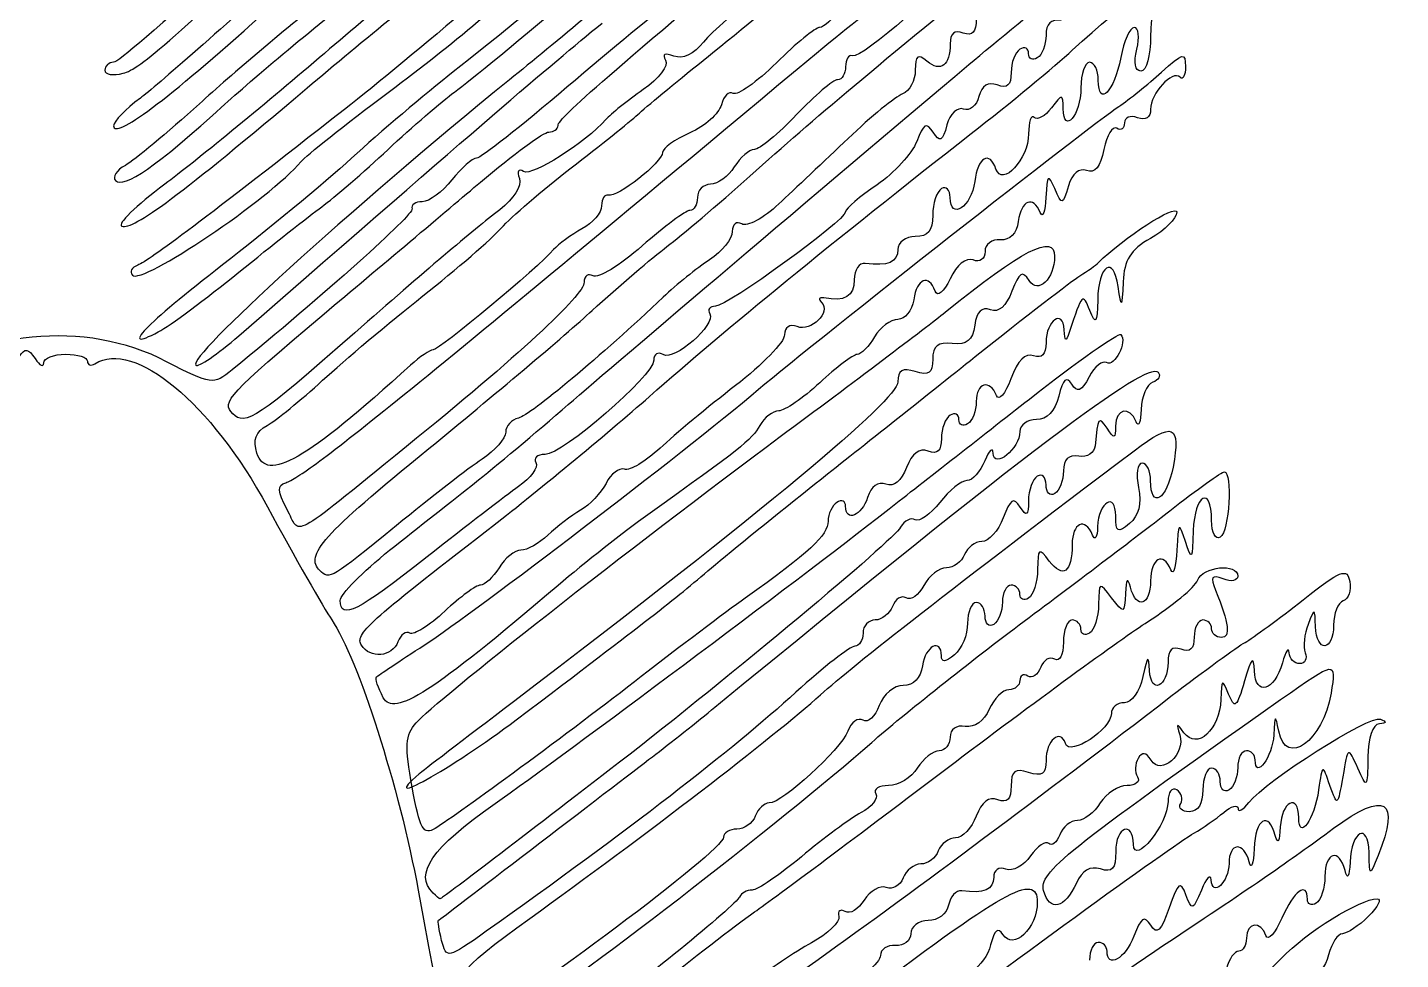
# Model space of a CAD drawing. Extents: x 131 to 482, y 16 to 824.
# Drawn here: x 307.8 to 433.9, y 379.7 to 465.3 of the extents above; entities that cross this region are included whole.
import ezdxf

# ---------------------------------------------------------------- set-up
doc = ezdxf.new("R2010")
doc.units = 0
doc.layers.add('Vrstva_1', color=7, linetype='CONTINUOUS')

msp = doc.modelspace()

# ---------------------------------------------------------------- linework, layer by layer
at = {"layer": 'Vrstva_1', "color": 7}
for points in [[(326.676246, 429.819109)], [(328.905694, 426.20298)], [(331.665761, 421.039502)], [(334.676211, 415.419109)], [(336.545943, 412.685773)], [(340.506482, 403.753861)], [(343.153899, 395.525339)], [(345.076243, 385.819087)], [(401.120306, 386.050394)]]:
    msp.add_lwpolyline(points, close=True, dxfattribs=at)
for points in [[(338.488186, 408.574488), (338.488129, 408.574375)], [(345.862233, 381.472469), (345.862233, 381.472583)]]:
    msp.add_lwpolyline(points, dxfattribs=at)
for points in [[(356.908649, 499.343811), (330.290391, 474.567165), (316.502277, 462.085795), (315.749934, 462.085795)], [(381.635263, 492.030085), (380.61258, 489.580129), (361.698718, 472.783578), (346.932255, 461.211874)], [(347.044847, 459.355521), (349.880967, 461.421694), (365.527389, 474.630775), (375.236901, 483.155915)], [(316.62771, 461.075868), (318.208082, 461.489159), (321.088535, 464.02526), (336.855798, 478.885776)], [(361.7388, 478.886032), (354.05538, 471.924567), (343.037169, 462.537581), (336.944013, 457.762025)], [(340.944009, 459.323405), (347.662205, 464.363518), (349.87354, 466.245014), (360.195874, 475.703943)], [(356.542894, 456.289172), (356.542894, 456.934252), (361.525294, 461.272224), (379.342885, 476.140082)], [(374.142898, 451.62462), (380.507499, 457.313272), (384.924302, 461.024192), (399.342898, 472.797213)], [(332.709194, 471.551102), (326.079694, 465.536948), (319.550457, 459.799257), (318.199776, 458.800639)], [(333.511002, 459.73817), (338.479143, 463.946939), (345.063997, 469.306942), (348.144009, 471.649294)], [(346.575487, 472.485912), (345.131235, 471.385899), (339.749603, 466.885899), (334.616287, 462.485906)], [(366.503499, 472.486054), (362.645206, 469.186044), (356.161748, 463.786044), (352.095846, 460.486035)], [(369.857339, 462.255279), (372.4344, 464.32851), (376.852762, 467.92851), (379.675928, 470.255272)], [(392.542413, 470.720835), (392.541987, 469.555739), (384.513732, 462.375439), (383.558485, 462.685748)], [(403.742891, 463.187962), (408.795477, 467.870258), (412.542907, 470.31395), (412.542907, 468.926476)], [(325.959902, 458.237622), (328.921172, 460.929317), (335.124, 466.090923), (339.743991, 469.707874)], [(394.254935, 461.882381), (396.736554, 463.974236), (400.832872, 467.305767), (403.357833, 469.285767)], [(335.544009, 468.358072), (331.913991, 465.470589), (326.546844, 460.934362), (323.617011, 458.277591)], [(375.142904, 468.445266), (373.052891, 466.953817), (370.699654, 464.929172), (369.913465, 463.94606)], [(380.259014, 462.918756), (383.402948, 465.540605), (386.192948, 467.685751), (386.459008, 467.685751)], [(411.742885, 467.685751), (411.302891, 467.685751), (410.942891, 466.245751), (410.942891, 464.485748)], [(366.743991, 467.481175), (365.753991, 466.827279), (361.527591, 463.365893), (357.352016, 459.789165)], [(382.512926, 467.08577), (381.819515, 466.09577), (380.941087, 465.28577), (380.560904, 465.28577)], [(315.744009, 456.256885), (315.744009, 454.930583), (320.72125, 458.650857), (329.287039, 466.379745)], [(327.253805, 436.979877), (349.837002, 456.661304), (355.533477, 461.566488), (360.590967, 465.68605)], [(380.560904, 465.28577), (380.180693, 465.28577), (378.396539, 463.827345), (376.596142, 462.044806)], [(394.942876, 466.085764), (394.942876, 464.84005), (394.586844, 464.451194), (393.742857, 464.775052)], [(402.742885, 465.920844), (401.800847, 466.079017), (401.342882, 465.636501), (401.342882, 464.568038)], [(409.447191, 465.28577), (409.047789, 465.28577), (408.486983, 464.038384), (408.200967, 462.513827)], [(409.671411, 463.285757), (409.947506, 464.38577), (409.846592, 465.28577), (409.447191, 465.28577)], [(369.913465, 463.94606), (369.015137, 462.82269), (368.000362, 462.344173), (367.182227, 462.65811)], [(393.742857, 464.775052), (392.949808, 465.07938), (392.542866, 464.746706), (392.542866, 463.793981)], [(401.342882, 464.568038), (401.342882, 463.694712), (400.982882, 462.757691), (400.542888, 462.485764)], [(410.942891, 464.485748), (410.942891, 462.677102), (410.557351, 461.285745), (410.056157, 461.285745)], [(331.560964, 423.489402), (333.497225, 424.139414), (342.457597, 431.39435), (380.259014, 462.918756)], [(367.182227, 462.65811), (366.354709, 462.975647), (366.077395, 462.838961), (366.421068, 462.282888)], [(383.558485, 462.685748), (383.219858, 462.795732), (382.9428, 462.345761), (382.9428, 461.68577)], [(390.416485, 462.190649), (389.57485, 462.889134), (389.342863, 462.709361), (389.342863, 461.358595)], [(392.542866, 463.793981), (392.542866, 461.785294), (391.684649, 461.138173), (390.416485, 462.190649)], [(394.475272, 455.539465), (398.032469, 458.319005), (402.202885, 461.760832), (403.742891, 463.187962)], [(398.942901, 463.285757), (398.502907, 463.013915), (398.142907, 462.054076), (398.142907, 461.152942)], [(399.742894, 462.885761), (399.742894, 463.377685), (399.382894, 463.557685), (398.942901, 463.285757)], [(400.542888, 462.485764), (400.102894, 462.213921), (399.742894, 462.393921), (399.742894, 462.885761)], [(410.056157, 461.285745), (409.509808, 461.285745), (409.362123, 462.053452), (409.671411, 463.285757)], [(411.942898, 461.184973), (413.899058, 462.96343), (414.142894, 463.020746), (414.142894, 461.702098)], [(315.749934, 462.085795), (315.30668, 462.085795), (314.944016, 461.759499), (314.944016, 461.360693)], [(314.944016, 461.360693), (314.944016, 460.961887), (315.70166, 460.833704), (316.62771, 461.075868)], [(334.616287, 462.485906), (329.482942, 458.085912), (323.113068, 452.873792), (320.460973, 450.903402)], [(357.479518, 430.661509), (362.142539, 434.702069), (380.662724, 450.42497), (394.254935, 461.882381)], [(363.856989, 457.285748), (364.580107, 457.945767), (367.280277, 460.182047), (369.857339, 462.255279)], [(366.421068, 462.282888), (366.721228, 461.797228), (365.801046, 460.593298), (364.352315, 459.576312)], [(376.596142, 462.044806), (374.795688, 460.262296), (373.008104, 458.998243), (372.623726, 459.235814)], [(382.9428, 461.68577), (382.9428, 461.025751), (382.613159, 460.485751), (382.210271, 460.485751)], [(389.342863, 461.358595), (389.342863, 460.410917), (388.817235, 459.433843), (388.174791, 459.187313)], [(405.342935, 462.085767), (404.902913, 462.085767), (404.542913, 461.026998), (404.542913, 459.732983)], [(406.142929, 460.438554), (406.142929, 461.344507), (405.782929, 462.085767), (405.342935, 462.085767)], [(408.200967, 462.513827), (407.615839, 459.394866), (406.142929, 457.909625), (406.142929, 460.438554)], [(413.647654, 460.714337), (412.943698, 461.418293), (410.942891, 459.238819), (410.942891, 457.768006)], [(414.142894, 461.702098), (414.142894, 460.886457), (413.920091, 460.441956), (413.647654, 460.714337)], [(352.095846, 460.486035), (337.447757, 448.597304), (322.531965, 435.031427), (323.28275, 434.280643)], [(346.932255, 461.211874), (344.35355, 459.191083), (340.151272, 455.624022), (337.593855, 453.285071)], [(382.210271, 460.485751), (381.807383, 460.485751), (380.1132, 459.045751), (378.445436, 457.285748)], [(396.868876, 460.003465), (396.027439, 460.326359), (395.457364, 459.966898), (395.190028, 458.944413)], [(398.142907, 461.152942), (398.142907, 459.98297), (397.778655, 459.65435), (396.868876, 460.003465)], [(408.025049, 458.035285), (408.969865, 458.667553), (410.732901, 460.084904), (411.942898, 461.184973)], [(316.499301, 447.034139), (317.573093, 446.676208), (321.95486, 449.948409), (333.511002, 459.73817)], [(332.944016, 452.959937), (333.384009, 453.488995), (336.984009, 456.352583), (340.944009, 459.323405)], [(340.944009, 454.086028), (343.144006, 456.142479), (345.889389, 458.513717), (347.044847, 459.355521)], [(357.352016, 459.789165), (353.176413, 456.212438), (349.44823, 453.286035), (349.06714, 453.286035)], [(364.352315, 459.576312), (362.917134, 458.568822), (361.38291, 457.335014), (360.942888, 456.834501)], [(372.623726, 459.235814), (372.23932, 459.473357), (371.75091, 459.002806), (371.538369, 458.190085)], [(388.174791, 459.187313), (387.532346, 458.940699), (385.282346, 457.099427), (383.174787, 455.095417)], [(395.190028, 458.944413), (394.967509, 458.093055), (394.328013, 457.571934), (393.769219, 457.786346)], [(402.917471, 457.838532), (402.894794, 459.204803), (402.832998, 459.208148), (401.838378, 457.898343)], [(404.542913, 459.732983), (404.542913, 457.22982), (402.960614, 455.385628), (402.917471, 457.838532)], [(318.199776, 458.800639), (316.849096, 457.80205), (315.744009, 456.657364), (315.744009, 456.256885)], [(315.92571, 451.237521), (316.712098, 450.451134), (319.64332, 452.496019), (325.959902, 458.237622)], [(323.617011, 458.277591), (320.68715, 455.620819), (317.630154, 453.07783), (316.823669, 452.626498)], [(336.944013, 457.762025), (324.354728, 447.895134), (318.939562, 443.816674), (317.968271, 443.470309)], [(371.538369, 458.190085), (371.32577, 457.377364), (370.024923, 456.213515), (368.647427, 455.603783)], [(374.942891, 432.062419), (380.621934, 436.841461), (405.261213, 456.185792), (408.025049, 458.035285)], [(393.769219, 457.786346), (393.19302, 458.007449), (392.534504, 457.377449), (392.248063, 456.331011)], [(401.838378, 457.898343), (401.258863, 457.135172), (400.550315, 456.745181), (400.263817, 457.031679)], [(410.942891, 457.768006), (410.942891, 457.001546), (410.489433, 456.709975), (409.742901, 456.996444)], [(360.942888, 456.834501), (359.065247, 454.698709), (354.145861, 451.589499), (353.38663, 452.058718)], [(357.742545, 452.383228), (360.382337, 454.419609), (363.133843, 456.625757), (363.856989, 457.285748)], [(378.445436, 457.285748), (376.777672, 455.525745), (375.033912, 454.085745), (374.570391, 454.085745)], [(390.988857, 455.658661), (390.376318, 456.611386), (390.090954, 456.453298), (389.468636, 454.81646)], [(392.248063, 456.331011), (391.836841, 454.828819), (391.602728, 454.703811), (390.988857, 455.658661)], [(400.263817, 457.031679), (399.97732, 457.318176), (399.742923, 456.636643), (399.742923, 455.517184)], [(408.542882, 456.524135), (408.542882, 456.011093), (408.226734, 455.786731), (407.840287, 456.02555)], [(409.742901, 456.996444), (409.082882, 457.249578), (408.542882, 457.037263), (408.542882, 456.524135)], [(349.422945, 451.085754), (352.411058, 453.615761), (355.235443, 455.685761), (355.699389, 455.685761)], [(355.699389, 455.685761), (356.163307, 455.685761), (356.542894, 455.95732), (356.542894, 456.289172)], [(364.942885, 431.412888), (372.021392, 437.649959), (381.704372, 445.560491), (394.475272, 455.539465)], [(368.647427, 455.603783), (367.269931, 454.99405), (366.142904, 454.184872), (366.142904, 453.805597)], [(383.174787, 455.095417), (381.067228, 453.091408), (378.204378, 450.383669), (376.812907, 449.078258)], [(399.742923, 455.517184), (399.742923, 453.20675), (397.316721, 450.590655), (396.746164, 452.285915)], [(407.840287, 456.02555), (407.453868, 456.26451), (406.924328, 455.392913), (406.66354, 454.088976)], [(334.847594, 448.816564), (336.000614, 449.658369), (338.744013, 452.029606), (340.944009, 454.086028)], [(366.142904, 453.805597), (366.142904, 452.911805), (361.962652, 449.624438), (361.158406, 449.885764)], [(374.570391, 454.085745), (374.106898, 454.085745), (373.278047, 453.365745), (372.728466, 452.485757)], [(389.468636, 454.81646), (389.047238, 453.708142), (387.409039, 451.920331), (385.828157, 450.843562)], [(396.746164, 452.285915), (396.163304, 454.017685), (395.05955, 453.373427), (394.796069, 451.147606)], [(406.66354, 454.088976), (406.344444, 452.493439), (405.823748, 451.85845), (405.071263, 452.147187)], [(316.823669, 452.626498), (316.017184, 452.175165), (315.613106, 451.550154), (315.92571, 451.237521)], [(317.475496, 442.530737), (318.316139, 441.622318), (330.151181, 449.601761), (332.944016, 452.959937)], [(337.593855, 453.285071), (335.036438, 450.946148), (329.704016, 446.533115), (325.744016, 443.478331)], [(349.06714, 453.286035), (348.686079, 453.286035), (347.666343, 452.386035), (346.801068, 451.28605)], [(346.801068, 451.28605), (345.93582, 450.186038), (344.714003, 449.286038), (344.085931, 449.286038)], [(353.000693, 451.423616), (353.257512, 450.754498), (352.505339, 449.558872), (351.191537, 448.547641)], [(351.342907, 446.875342), (352.222894, 447.86829), (355.102724, 450.346847), (357.742545, 452.383228)], [(353.38663, 452.058718), (352.909417, 452.353663), (352.746595, 452.087065), (353.000693, 451.423616)], [(366.542901, 445.170132), (367.86291, 446.163846), (371.28291, 449.068365), (374.142898, 451.62462)], [(372.728466, 452.485757), (372.178885, 451.60577), (371.192315, 450.88577), (370.536038, 450.88577)], [(402.152513, 450.485802), (401.545389, 451.879172), (401.43994, 451.775849), (401.335965, 449.685808)], [(405.071263, 452.147187), (404.38063, 452.412227), (403.742239, 451.870809), (403.401402, 450.730998)], [(320.460973, 450.903402), (317.808879, 448.933039), (316.026113, 447.191858), (316.499301, 447.034139)], [(335.066457, 438.986665), (339.974419, 443.111159), (346.434832, 448.555748), (349.422945, 451.085754)], [(370.536038, 450.88577), (369.879761, 450.88577), (369.342822, 450.34577), (369.342822, 449.685751)], [(385.828157, 450.843562), (384.247276, 449.766765), (382.951361, 448.64983), (382.948356, 448.36149)], [(391.742929, 450.485915), (391.302935, 450.214072), (390.942935, 449.112728), (390.942935, 448.03868)], [(392.542923, 449.666447), (392.542923, 450.389083), (392.182923, 450.757843), (391.742929, 450.485915)], [(394.796069, 451.147606), (394.520825, 448.822828), (392.542923, 447.522576), (392.542923, 449.666447)], [(403.401402, 450.730998), (402.868432, 448.948545), (402.82594, 448.940211), (402.152513, 450.485802)], [(327.247597, 442.816951), (330.274573, 445.274957), (333.694573, 447.974787), (334.847594, 448.816564)], [(344.085931, 449.286038), (343.457887, 449.286038), (343.033994, 448.993417), (343.144006, 448.635742)], [(360.542891, 448.913906), (360.542891, 448.269392), (359.732891, 447.310573), (358.742891, 446.783244)], [(361.158406, 449.885764), (360.819865, 449.995748), (360.542891, 449.558419), (360.542891, 448.913906)], [(369.342822, 449.685751), (369.342822, 449.025761), (369.033506, 448.485761), (368.655449, 448.485761)], [(376.812907, 449.078258), (375.421436, 447.772819), (373.891436, 446.946718), (373.41292, 447.242485)], [(400.813058, 448.285805), (400.169877, 449.879811), (399.076951, 449.445883), (398.798164, 447.485811)], [(401.335965, 449.685808), (401.270202, 448.365827), (401.035011, 447.735827), (400.813058, 448.285805)], [(406.142901, 443.68577), (408.438765, 445.981606), (413.341824, 449.142038), (413.337827, 448.323449)], [(343.144006, 448.635742), (343.307849, 448.10331), (335.07995, 440.738192), (326.620318, 433.844589)], [(351.191537, 448.547641), (348.730469, 446.653417), (344.28172, 442.876252), (337.88075, 437.246306)], [(368.655449, 448.485761), (368.277392, 448.485761), (366.303628, 447.020646), (364.269317, 445.229972)], [(382.948356, 448.36149), (382.939852, 447.566287), (372.084888, 439.685773), (370.99783, 439.685773)], [(373.41292, 447.242485), (372.930435, 447.540661), (372.542882, 447.233981), (372.542882, 446.551427)], [(390.942935, 448.03868), (390.942935, 446.619232), (390.505946, 446.085893), (389.34292, 446.085893)], [(398.798164, 447.485811), (398.636022, 446.346057), (398.028756, 445.726573), (397.142504, 445.796929)], [(413.337827, 448.323449), (413.335446, 447.752721), (412.255049, 446.672494), (410.937846, 445.922957)], [(344.142907, 440.638299), (347.222891, 443.075726), (350.462891, 445.882394), (351.342907, 446.875342)], [(358.742891, 446.783244), (357.752891, 446.255887), (356.582891, 445.404614), (356.142898, 444.891515)], [(372.542882, 446.551427), (372.542882, 445.875591), (371.603112, 444.706894), (370.454485, 443.954296)], [(392.075688, 439.149005), (399.096624, 444.834142), (402.15651, 446.397335), (402.130658, 444.285751)], [(359.67943, 439.293175), (362.134318, 441.531808), (365.222891, 444.176419), (366.542901, 445.170132)], [(364.269317, 445.229972), (362.234976, 443.439298), (360.204321, 442.200529), (359.756674, 442.477191)], [(389.34292, 446.085893), (388.454032, 446.085893), (387.742932, 445.552554), (387.742932, 444.885902)], [(397.142504, 445.796929), (396.372728, 445.858157), (395.742898, 445.369521), (395.742898, 444.711345)], [(410.937846, 445.922957), (409.097083, 444.875528), (408.515159, 443.949931), (408.423033, 441.922961)], [(356.142898, 444.891515), (354.745899, 443.262444), (345.641414, 435.685748), (345.080835, 435.685748)], [(370.454485, 443.954296), (369.305887, 443.201698), (367.396583, 441.663392), (366.211616, 440.535855)], [(387.742932, 444.885902), (387.742932, 443.728517), (386.848176, 443.352813), (384.742913, 443.626186)], [(394.64246, 443.93692), (393.982838, 444.190054), (393.139644, 443.503247), (392.537565, 442.222498)], [(395.742898, 444.711345), (395.742898, 444.024397), (395.274132, 443.694501), (394.64246, 443.93692)], [(402.130658, 444.285751), (402.105146, 442.181112), (400.618743, 440.767786), (399.788844, 442.058655)], [(407.968583, 441.499323), (407.527965, 444.414416), (406.158435, 443.496898), (406.086661, 440.238529)], [(325.744016, 443.478331), (318.683934, 438.032126), (316.099814, 435.339921), (319.851439, 437.339282)], [(317.968271, 443.470309), (317.404913, 443.269332), (317.183159, 442.84663), (317.475496, 442.530737)], [(319.851439, 437.339282), (320.89235, 437.894022), (324.22062, 440.358973), (327.247597, 442.816951)], [(359.756674, 442.477191), (359.309055, 442.753852), (358.942819, 442.488529), (358.942819, 441.88937)], [(384.742913, 443.626186), (384.192935, 443.697619), (383.742935, 443.020252), (383.742935, 442.120989)], [(391.171351, 441.085805), (390.590476, 442.691405), (389.476006, 442.239477), (389.198523, 440.285811)], [(394.844995, 435.069524), (399.411156, 438.708444), (403.731156, 442.045757), (404.445005, 442.485751)], [(399.788844, 442.058655), (399.180898, 443.004236), (398.875776, 442.81338), (398.214454, 441.073928)], [(404.445005, 442.485751), (405.158854, 442.925773), (405.922904, 443.465773), (406.142901, 443.68577)], [(358.942819, 441.88937), (358.942819, 440.717811), (352.787216, 435.026608), (342.6228, 426.800551)], [(383.742935, 442.120989), (383.742935, 440.59646), (382.858753, 440.071313), (380.942929, 440.457846)], [(392.537565, 442.222498), (391.952665, 440.978258), (391.381994, 440.503483), (391.171351, 441.085805)], [(408.423033, 441.922961), (408.312198, 439.482813), (408.278183, 439.45115), (407.968583, 441.499323)], [(334.934022, 432.892885), (336.918898, 434.715449), (341.062894, 438.200872), (344.142907, 440.638299)], [(366.211616, 440.535855), (360.603184, 435.199209), (353.973969, 429.660454), (352.915767, 429.427106)], [(380.736, 440.026186), (381.633959, 439.128227), (379.788094, 437.318787), (378.484469, 437.819046)], [(380.942929, 440.457846), (380.502935, 440.54657), (380.409817, 440.352397), (380.736, 440.026186)], [(389.198523, 440.285811), (389.057924, 439.295811), (388.402894, 438.485811), (387.742904, 438.485811)], [(398.214454, 441.073928), (397.683241, 439.676787), (396.984586, 439.073461), (396.232157, 439.362198)], [(405.372529, 439.285748), (404.69366, 440.936787), (404.683597, 440.926186), (403.469433, 437.285764)], [(406.086661, 440.238529), (406.03989, 438.11742), (405.919134, 437.956299), (405.372529, 439.285748)], [(326.676246, 429.819109), (325.616769, 430.878557), (326.278205, 431.601279), (335.066457, 438.986665)], [(344.67942, 426.627383), (350.474485, 431.354948), (357.224485, 437.05457), (359.67943, 439.293175)], [(370.471011, 439.002057), (371.082614, 438.012482), (367.222224, 434.618702), (366.20212, 435.249156)], [(370.99783, 439.685773), (370.475688, 439.685773), (370.238627, 439.378101), (370.471011, 439.002057)], [(376.942904, 427.717446), (383.542894, 432.609591), (390.352649, 437.753792), (392.075688, 439.149005)], [(396.232157, 439.362198), (395.455323, 439.660318), (394.981965, 439.191269), (394.80395, 437.946917)], [(403.006054, 437.532945), (402.919597, 439.515439), (401.342882, 438.396832), (401.342882, 436.35291)], [(320.61583, 434.600646), (313.08789, 438.506277), (303.309043, 437.513754), (296.253184, 432.127871)], [(378.484469, 437.819046), (377.811524, 438.077282), (377.342957, 437.769439), (377.342957, 437.068743)], [(387.742904, 438.485811), (387.082885, 438.485811), (386.122054, 437.765811), (385.607707, 436.885824)], [(394.80395, 437.946917), (394.604957, 436.556863), (394.082759, 436.133991), (392.740299, 436.276318)], [(403.469433, 437.285764), (403.167373, 436.380066), (403.053732, 436.440728), (403.006054, 437.532945)], [(314.029077, 434.416224), (317.652293, 436.65548), (324.689244, 430.819767), (329.861367, 421.286598)], [(323.28275, 434.280643), (323.506687, 434.056706), (325.293534, 435.271465), (327.253805, 436.979877)], [(337.88075, 437.246306), (329.021915, 429.454573), (327.830513, 428.664813), (326.676246, 429.819109)], [(377.342957, 437.068743), (377.342957, 436.415187), (375.312444, 434.313921), (372.830712, 432.399288)], [(385.607707, 436.885824), (385.093361, 436.005808), (384.373361, 435.275915), (384.00772, 435.263783)], [(392.740299, 436.276318), (391.398208, 436.418617), (390.942907, 436.050397), (390.942907, 434.822428)], [(399.81291, 431.169902), (404.228494, 434.626186), (408.007616, 437.28772), (408.210917, 437.084419)], [(401.342882, 436.35291), (401.342882, 435.264463), (400.960687, 434.861206), (400.204205, 435.151502)], [(408.210917, 437.084419), (408.837005, 436.458302), (407.61805, 434.068498), (406.899213, 434.512772)], [(307.079036, 435.059433), (307.606054, 435.874706), (307.905449, 435.839046), (308.530743, 434.88652)], [(308.530743, 434.88652), (308.963991, 434.226529), (309.323991, 434.046529), (309.330737, 434.486523)], [(309.330737, 434.486523), (309.336406, 434.926517), (310.242983, 435.286517), (311.342995, 435.286517)], [(311.342995, 435.286517), (312.44298, 435.286517), (313.34298, 434.995285), (313.34298, 434.63931)], [(345.080835, 435.685748), (344.784983, 435.685748), (343.851704, 435.055748), (343.006894, 434.285773)], [(366.20212, 435.249156), (365.729556, 435.541209), (365.338346, 435.308967), (365.332791, 434.732967)], [(380.245266, 423.469531), (383.708948, 426.210605), (390.278835, 431.430605), (394.844995, 435.069524)], [(384.00772, 435.263783), (383.64205, 435.252444), (382.092661, 434.081679), (380.564617, 432.663789)], [(400.204205, 435.151502), (399.454072, 435.439361), (398.743965, 434.71783), (398.123235, 433.037112)], [(313.34298, 434.63931), (313.34298, 434.283335), (313.651729, 434.182904), (314.029077, 434.416224)], [(326.620318, 433.844589), (324.900057, 432.4428), (324.734939, 432.463578), (320.61583, 434.600646)], [(343.006894, 434.285773), (333.419357, 425.547043), (329.776583, 423.459014), (328.905694, 426.20298)], [(365.332791, 434.732967), (365.318617, 433.31023), (356.980819, 426.085767), (355.352457, 426.085767)], [(370.942894, 402.872258), (399.340517, 426.204283), (410.61274, 434.724265), (411.628479, 433.623912)], [(389.342891, 433.685764), (388.144545, 434.066088), (387.741317, 433.82863), (387.736639, 432.739672)], [(390.942907, 434.822428), (390.942907, 433.541991), (390.58869, 433.290359), (389.342891, 433.685764)], [(406.899213, 434.512772), (406.527392, 434.742661), (405.806428, 434.151865), (405.297043, 433.200076)], [(411.628479, 433.623912), (411.911376, 433.317402), (411.692825, 432.905924), (411.142904, 432.709483)], [(329.842885, 428.749682), (330.658101, 429.20589), (332.949118, 431.07035), (334.934022, 432.892885)], [(387.736639, 432.739672), (387.728135, 431.084891), (375.394649, 420.819335), (352.447739, 403.370901)], [(372.830712, 432.399288), (370.34898, 430.484655), (367.237247, 427.908104), (365.915764, 426.673644)], [(380.564617, 432.663789), (379.036545, 431.245899), (377.344432, 430.08582), (376.804346, 430.08582)], [(396.79526, 431.485739), (396.196554, 433.037962), (394.942904, 432.663846), (394.942904, 430.932954)], [(398.123235, 433.037112), (397.605005, 431.633849), (397.007405, 430.935732), (396.79526, 431.485739)], [(403.71188, 432.535946), (403.236057, 433.305836), (402.90222, 433.002246), (402.511124, 431.444041)], [(405.297043, 433.200076), (404.584299, 431.868274), (404.219083, 431.715288), (403.71188, 432.535946)], [(411.142904, 432.709483), (410.592898, 432.513043), (410.114466, 431.392337), (410.079742, 430.21902)], [(344.264513, 408.587131), (349.24235, 411.84635), (367.737987, 425.999339), (374.942891, 432.062419)], [(350.142888, 419.202397), (354.322885, 422.428904), (360.982885, 427.923638), (364.942885, 431.412888)], [(386.674838, 420.885751), (389.485162, 423.085748), (395.397298, 427.713619), (399.81291, 431.169902)], [(402.511124, 431.444041), (402.161556, 430.051238), (401.43274, 429.28577), (400.456176, 429.28577)], [(348.883398, 423.461509), (350.676113, 424.87818), (354.544384, 428.11818), (357.479518, 430.661509)], [(376.804346, 430.08582), (376.26429, 430.08582), (375.484847, 429.482665), (375.072293, 428.745458)], [(393.342888, 429.285742), (393.342888, 429.777666), (392.982888, 429.957666), (392.542894, 429.685739)], [(394.942904, 430.932954), (394.942904, 430.078904), (394.582904, 429.157672), (394.142882, 428.885745)], [(409.613074, 429.085672), (409.015106, 430.567569), (407.744759, 430.297625), (407.730643, 428.685676)], [(410.079742, 430.21902), (410.045159, 429.045676), (409.835112, 428.535666), (409.613074, 429.085672)], [(328.905694, 426.20298), (328.516866, 427.428085), (328.785506, 428.157893), (329.842885, 428.749682)], [(352.915767, 429.427106), (352.270687, 429.284806), (351.742876, 428.696249), (351.742876, 428.119115)], [(375.072293, 428.745458), (374.34926, 427.453455), (373.151792, 426.498661), (364.790438, 420.547238)], [(392.542894, 429.685739), (392.102901, 429.413896), (391.742901, 428.454028), (391.742901, 427.552923)], [(394.142882, 428.885745), (393.702888, 428.613902), (393.342888, 428.793902), (393.342888, 429.285742)], [(400.456176, 429.28577), (399.623868, 429.28577), (398.942901, 428.789849), (398.942901, 428.183717)], [(406.942894, 428.48555), (406.194151, 429.644154), (406.083742, 429.482409), (405.85062, 426.885562)], [(407.730643, 428.685676), (407.719304, 427.489228), (407.605635, 427.460145), (406.942894, 428.48555)], [(409.435313, 426.424592), (413.029191, 429.139304), (413.73771, 428.841043), (413.002687, 424.922967)], [(343.517754, 401.448699), (345.299017, 403.461694), (363.215565, 417.542287), (376.942904, 427.717446)], [(351.742876, 428.119115), (351.742876, 427.541981), (350.764923, 426.429014), (349.569694, 425.645858)], [(391.742901, 427.552923), (391.742901, 426.41005), (391.372243, 426.056797), (390.517285, 426.38485)], [(398.942901, 428.183717), (398.942901, 426.623556), (396.561628, 424.684205), (396.49218, 426.187814)], [(342.6228, 426.800551), (331.695978, 417.957449), (332.954957, 418.619395), (331.665761, 421.039502)], [(334.676239, 415.419109), (333.272183, 416.823137), (334.90783, 418.65582), (344.67942, 426.627383)], [(355.352457, 426.085767), (354.635263, 426.085767), (354.257121, 425.748161), (354.512154, 425.335521)], [(365.915764, 426.673644), (364.594252, 425.439184), (363.1176, 424.560983), (362.634265, 424.722104)], [(380.629162, 404.011304), (383.778992, 406.843257), (392.644828, 413.741537), (409.435313, 426.424592)], [(390.517285, 426.38485), (389.704025, 426.696945), (389.039754, 426.192661), (388.542898, 424.88572)], [(396.49218, 426.187814), (396.463833, 426.791679), (396.115909, 426.475757), (395.717981, 425.485757)], [(404.342901, 425.92062), (403.400835, 426.078794), (402.942898, 425.636306), (402.942898, 424.567843)], [(405.85062, 426.885562), (405.790243, 426.213524), (405.126935, 425.78898), (404.342901, 425.92062)], [(349.569694, 425.645858), (348.374438, 424.862674), (344.837083, 422.121288), (341.70891, 419.553836)], [(354.512154, 425.335521), (354.767272, 424.922882), (354.049427, 423.932882), (352.917184, 423.135524)], [(362.634265, 424.722104), (362.150929, 424.883112), (361.392661, 424.301301), (360.949209, 423.428967)], [(388.542898, 424.88572), (388.070646, 423.643578), (387.36822, 423.079739), (386.640765, 423.358866)], [(395.717981, 425.485757), (395.320025, 424.495757), (394.584661, 423.685757), (394.083808, 423.685757)], [(410.162882, 425.285688), (409.733887, 425.285688), (409.584926, 424.275506), (409.831852, 423.040876)], [(410.942891, 423.685672), (410.942891, 424.565688), (410.591906, 425.285688), (410.162882, 425.285688)], [(413.002687, 424.922967), (412.435928, 421.902), (410.942891, 421.005146), (410.942891, 423.685672)], [(386.640765, 423.358866), (385.933153, 423.630425), (385.284104, 423.160724), (384.961266, 422.143597)], [(394.083808, 423.685757), (393.582954, 423.685757), (392.462532, 422.782328), (391.593969, 421.678148)], [(400.542888, 424.085556), (400.102894, 423.813713), (399.737395, 422.802369), (399.730649, 421.838334)], [(401.342882, 423.285562), (401.342882, 423.997483), (400.982882, 424.357483), (400.542888, 424.085556)], [(402.942898, 424.567843), (402.942898, 423.694517), (402.582898, 422.757496), (402.142904, 422.485569)], [(412.715055, 420.9156), (415.229754, 422.879131), (417.479754, 424.485666), (417.715058, 424.485666)], [(417.715058, 424.485666), (418.497506, 424.485666), (418.156526, 418.988523), (417.342898, 418.485685)], [(331.665846, 421.039502), (330.773301, 422.71509), (330.751786, 423.217701), (331.560964, 423.489402)], [(341.08645, 417.285751), (343.582044, 419.265751), (347.090683, 422.044838), (348.883398, 423.461509)], [(352.917184, 423.135524), (351.784942, 422.338139), (348.01526, 419.435773), (344.540154, 416.68577)], [(360.949209, 423.428967), (360.505757, 422.556661), (359.454557, 421.447578), (358.61315, 420.964413)], [(370.645257, 415.680491), (372.461556, 417.223389), (376.781556, 420.728457), (380.245266, 423.469531)], [(402.142904, 422.485569), (401.702882, 422.213726), (401.342882, 422.573726), (401.342882, 423.285562)], [(407.742888, 420.434929), (407.742888, 422.69417), (406.162942, 421.74754), (406.079745, 419.438466)], [(409.831852, 423.040876), (410.1336, 421.532135), (409.864734, 420.450718), (409.011846, 419.742907)], [(416.542904, 420.038447), (416.542904, 423.305802), (414.951335, 422.403024), (414.86315, 419.085666)], [(329.861367, 421.286598), (332.367902, 416.666608), (335.028501, 411.986608), (335.773843, 410.886624)], [(382.142891, 421.685745), (381.702898, 421.413902), (381.342898, 420.634375), (381.342898, 419.953663)], [(382.942885, 421.332945), (382.942885, 421.798904), (382.582885, 421.957672), (382.142891, 421.685745)], [(384.961266, 422.143597), (384.417156, 420.42926), (382.942885, 419.837131), (382.942885, 421.332945)], [(391.593969, 421.678148), (390.725405, 420.57394), (389.705726, 419.861509), (389.328009, 420.09497)], [(398.976576, 421.25845), (398.381131, 422.199893), (398.071729, 422.002573), (397.40862, 420.258444)], [(399.730649, 421.838334), (399.722145, 420.449868), (399.564255, 420.329339), (398.976576, 421.25845)], [(350.762032, 394.032614), (357.386995, 398.691836), (378.282954, 414.316375), (386.674838, 420.885751)], [(358.61315, 420.964413), (357.77177, 420.481219), (356.42177, 419.455871), (355.613159, 418.685868)], [(364.790438, 420.547238), (362.67429, 419.040992), (358.962888, 416.118671), (356.542894, 414.05315)], [(381.342898, 419.953663), (381.342898, 418.682778), (379.611298, 417.075591), (373.727792, 412.885729)], [(389.328009, 420.09497), (388.950293, 420.328545), (388.349093, 420.013332), (387.992069, 419.394784)], [(397.40862, 420.258444), (396.954255, 419.063357), (396.072113, 418.085575), (395.448293, 418.085575)], [(399.342898, 410.779928), (404.182885, 414.390983), (410.200356, 418.952041), (412.715055, 420.9156)], [(405.613077, 418.685669), (404.938432, 420.3576), (403.742891, 419.803569), (403.742891, 417.819005)], [(409.011846, 419.742907), (407.919203, 418.836076), (407.742888, 418.932227), (407.742888, 420.434929)], [(414.142894, 418.085688), (413.549036, 419.940028), (413.491975, 419.881776), (413.359483, 417.285666)], [(417.342898, 418.485685), (416.889156, 418.205339), (416.542904, 418.877376), (416.542904, 420.038447)], [(341.70891, 419.553836), (335.777953, 414.686013), (335.545767, 414.549524), (334.676211, 415.419109)], [(338.488129, 408.574375), (337.878369, 409.560973), (339.124734, 410.697553), (350.142888, 419.202397)], [(355.613159, 418.685868), (354.804548, 417.915865), (353.68954, 417.285865), (353.135395, 417.285865)], [(387.992069, 419.394784), (387.284825, 418.169565), (372.227584, 405.586602), (362.199572, 397.840677)], [(406.079745, 419.438466), (406.045162, 418.474432), (405.835115, 418.135663), (405.613077, 418.685669)], [(414.86315, 419.085666), (414.792, 416.408287), (414.714614, 416.300769), (414.142894, 418.085688)], [(336.545943, 412.685773), (336.547559, 413.235751), (338.590857, 415.305751), (341.08645, 417.285751)], [(353.135395, 417.285865), (352.581222, 417.285865), (351.678189, 416.565865), (351.128608, 415.685877)], [(395.448293, 418.085575), (394.824472, 418.085575), (394.106854, 417.545575), (393.853578, 416.885556)], [(401.647436, 416.298104), (400.692472, 417.555694), (400.591389, 417.484035), (400.568343, 415.532891)], [(403.742891, 417.819005), (403.742891, 415.251383), (402.904403, 414.642813), (401.647436, 416.298104)], [(413.359483, 417.285666), (413.280964, 415.745688), (413.035002, 414.935688), (412.813077, 415.485666)], [(344.540154, 416.68577), (338.191087, 411.661502), (336.540302, 410.835515), (336.545943, 412.685773)], [(393.853578, 416.885556), (393.600444, 416.225565), (392.854479, 415.685565), (392.196161, 415.685565)], [(412.813077, 415.485666), (412.118702, 417.206523), (410.942891, 416.577798), (410.942891, 414.485688)], [(415.246706, 414.523446), (415.739565, 415.80788), (418.942885, 416.143559), (418.942885, 414.910772)], [(351.128608, 415.685877), (350.579055, 414.805861), (349.810526, 414.085861), (349.420791, 414.085861)], [(352.70949, 401.721704), (365.011398, 411.038901), (367.036554, 412.614992), (370.645257, 415.680491)], [(392.196161, 415.685565), (391.537814, 415.685565), (390.608476, 414.955474), (390.130894, 414.063156)], [(400.568343, 415.532891), (400.55417, 414.34886), (400.182888, 413.1576), (399.742894, 412.885672)], [(409.094362, 413.885679), (408.840378, 414.857877), (408.700148, 414.688904), (408.635688, 413.332781)], [(417.603997, 414.649701), (416.531849, 415.061121), (416.39057, 414.856913), (416.894769, 413.62458)], [(418.942885, 414.910772), (418.942885, 414.484583), (418.340409, 414.367087), (417.603997, 414.649701)], [(424.942894, 412.735521), (428.404989, 415.468261), (428.982066, 415.694778), (429.234208, 414.419726)], [(356.542894, 414.05315), (345.013455, 404.212564), (341.476668, 401.941077), (340.506482, 403.753861)], [(349.420791, 414.085861), (349.031055, 414.085861), (347.557493, 413.00725), (346.146236, 411.688942)], [(390.130894, 414.063156), (389.653342, 413.170838), (388.918148, 412.653657), (388.49709, 412.913849)], [(398.142907, 414.085663), (397.702885, 414.085663), (397.342885, 413.386923), (397.342885, 412.532901)], [(398.942901, 413.238472), (398.942901, 413.704432), (398.582901, 414.085663), (398.142907, 414.085663)], [(407.368346, 412.932784), (406.241291, 414.422844), (406.192762, 414.39858), (406.168328, 412.332888)], [(410.942891, 414.485688), (410.942891, 412.20292), (409.644255, 411.781408), (409.094362, 413.885679)], [(410.671786, 410.726494), (412.942706, 412.175594), (415.001395, 413.884233), (415.246706, 414.523446)], [(416.894769, 413.62458), (418.153861, 410.547317), (418.311298, 409.285701), (417.436186, 409.285701)], [(429.234208, 414.419726), (429.394365, 413.609471), (429.124507, 412.81285), (428.634198, 412.649433)], [(373.727792, 412.885729), (371.874217, 411.56572), (367.578057, 408.32572), (364.180762, 405.685729)], [(388.49709, 412.913849), (388.07606, 413.174069), (387.515622, 412.824274), (387.25166, 412.136277)], [(394.942904, 412.485676), (394.502882, 412.485676), (394.142882, 411.629754), (394.142882, 410.583628)], [(395.742898, 411.23846), (395.742898, 411.924416), (395.382898, 412.485676), (394.942904, 412.485676)], [(397.342885, 412.532901), (397.342885, 411.67885), (396.982885, 410.757619), (396.542891, 410.485663)], [(399.742894, 412.885672), (399.302901, 412.61383), (398.942901, 412.77257), (398.942901, 413.238472)], [(406.168328, 412.332888), (406.154154, 411.148857), (405.782901, 409.957625), (405.342907, 409.685669)], [(408.635688, 413.332781), (408.54583, 411.44125), (408.505861, 411.428665), (407.368346, 412.932784)], [(419.612315, 408.831902), (420.344135, 409.242331), (422.742898, 410.998961), (424.942894, 412.735521)], [(428.634198, 412.649433), (428.143975, 412.486157), (427.742901, 411.482353), (427.742901, 410.41902)], [(346.146236, 411.688942), (344.734951, 410.370605), (343.294611, 409.468535), (342.945439, 409.684337)], [(387.25166, 412.136277), (386.987754, 411.448365), (386.27022, 410.885575), (385.657313, 410.885575)], [(396.542891, 410.485663), (396.102898, 410.21382), (395.742898, 410.552561), (395.742898, 411.23846)], [(426.086674, 410.285792), (426.033383, 411.991398), (425.997383, 412.001887), (425.397373, 410.485635)], [(335.773843, 410.886624), (338.198967, 407.307458), (341.977805, 395.493477), (343.7064, 386.08662)], [(342.945439, 409.684337), (342.596296, 409.900054), (342.104173, 409.538636), (341.85189, 408.881282)], [(384.542901, 409.685556), (384.542901, 409.025565), (384.203424, 408.485565), (383.788488, 408.485565)], [(385.657313, 410.885575), (385.044378, 410.885575), (384.542901, 410.345575), (384.542901, 409.685556)], [(385.342894, 399.650825), (388.202882, 402.160762), (394.502882, 407.168872), (399.342898, 410.779928)], [(392.271165, 397.288743), (400.120611, 403.230416), (408.400894, 409.277424), (410.671786, 410.726494)], [(394.142882, 410.583628), (394.142882, 409.537502), (393.602882, 408.233424), (392.942891, 407.685685)], [(403.742891, 410.885688), (403.302898, 410.885688), (402.942898, 409.964428), (402.942898, 408.83845)], [(404.542885, 410.038469), (404.542885, 410.504428), (404.182885, 410.885688), (403.742891, 410.885688)], [(405.342907, 409.685669), (404.902885, 409.413827), (404.542885, 409.572567), (404.542885, 410.038469)], [(415.742882, 410.885717), (415.302888, 410.885717), (414.942888, 410.176998), (414.942888, 409.310816)], [(416.542904, 410.085694), (416.542904, 410.525717), (416.182904, 410.885717), (415.742882, 410.885717)], [(417.436186, 409.285701), (416.944885, 409.285701), (416.542904, 409.645701), (416.542904, 410.085694)], [(425.397373, 410.485635), (425.049194, 409.605647), (424.933002, 408.435647), (425.139137, 407.885641)], [(427.742901, 410.41902), (427.742901, 407.978107), (426.162728, 407.850888), (426.086674, 410.285792)], [(341.85189, 408.881282), (341.314526, 407.48091), (339.278797, 407.295269), (338.488186, 408.574488)], [(339.878069, 405.655654), (340.02377, 405.78378), (341.997619, 407.10291), (344.264513, 408.587131)], [(383.788488, 408.485565), (383.373581, 408.485565), (380.943581, 406.579975), (378.388488, 404.250945)], [(391.742901, 407.587606), (391.742901, 409.264583), (390.255591, 408.495487), (389.998545, 406.685565)], [(402.942898, 408.83845), (402.942898, 407.667798), (402.59795, 407.004435), (402.137235, 407.289175)], [(413.742898, 408.196403), (412.916967, 408.513345), (412.542907, 408.14623), (412.542907, 407.018523)], [(412.812312, 403.877197), (415.820494, 406.191855), (418.880494, 408.421474), (419.612315, 408.831902)], [(414.942888, 409.310816), (414.942888, 408.239575), (414.559134, 407.883175), (413.742898, 408.196403)], [(423.663109, 407.885641), (423.619172, 408.435647), (423.339307, 408.01235), (423.041017, 406.944964)], [(392.942891, 407.685685), (392.113814, 406.997603), (391.742901, 406.967329), (391.742901, 407.587606)], [(402.137235, 407.289175), (401.694123, 407.563002), (401.116422, 407.226246), (400.853424, 406.54097)], [(410.848243, 406.238485), (410.771991, 407.728432), (410.654353, 407.621509), (410.240381, 405.685701)], [(420.470674, 406.218983), (420.414832, 407.661392), (420.211304, 407.449247), (419.574217, 405.285647)], [(422.872299, 403.575165), (428.001676, 407.190274), (428.001676, 407.190274), (427.508759, 404.152838)], [(424.628419, 406.885635), (424.141342, 406.885635), (423.706961, 407.335635), (423.663109, 407.885641)], [(425.139137, 407.885641), (425.345216, 407.335635), (425.11646, 406.885635), (424.628419, 406.885635)], [(389.998545, 406.685565), (389.836687, 405.547002), (389.188035, 404.884006), (388.232957, 404.881285)], [(399.659074, 405.73749), (399.265172, 405.980986), (398.942901, 405.798718), (398.942901, 405.332901)], [(400.853424, 406.54097), (400.590369, 405.855609), (400.052948, 405.49405), (399.659074, 405.73749)], [(412.542907, 407.018523), (412.542907, 404.715175), (410.963556, 403.98823), (410.848243, 406.238485)], [(423.041017, 406.944964), (422.31291, 404.339414), (420.56246, 403.844995), (420.470674, 406.218983)], [(340.506482, 403.753805), (340.015209, 404.671748), (339.732425, 405.527584), (339.878069, 405.655654)], [(364.180762, 405.685729), (357.693307, 400.644425), (347.434271, 393.08451), (345.26948, 391.749959)], [(388.232957, 404.881285), (387.388772, 404.878904), (386.421761, 404.062611), (386.039735, 403.029893)], [(398.942901, 405.332901), (398.942901, 404.866913), (398.488252, 404.485682), (397.932605, 404.485682)], [(410.240381, 405.685701), (409.948838, 404.322321), (409.212255, 403.285691), (408.53503, 403.285691)], [(418.102611, 404.085657), (417.526441, 405.509811), (417.449112, 405.45462), (417.39908, 403.583613)], [(419.574217, 405.285647), (418.85022, 402.826394), (418.671128, 402.680353), (418.102611, 404.085657)], [(352.447739, 403.370901), (347.880076, 399.897723), (343.992898, 396.927723), (343.809553, 396.77091)], [(378.388488, 404.250945), (372.602098, 398.976463), (362.815795, 391.423833), (349.95515, 382.307386)], [(353.946841, 383.49258), (364.320198, 390.916545), (376.376995, 400.188246), (380.629162, 404.011304)], [(354.695131, 362.28172), (369.314957, 371.450041), (388.708498, 385.330337), (412.812312, 403.877197)], [(397.932605, 404.485682), (397.376929, 404.485682), (396.563669, 403.675682), (396.125348, 402.685682)], [(401.120306, 386.050394), (400.690743, 387.693071), (403.158076, 389.680923), (422.872299, 403.575165)], [(417.39908, 403.583613), (417.32538, 400.825361), (415.172721, 398.892416), (414.006406, 400.537077)], [(427.508759, 404.152838), (426.798142, 399.773877), (423.361162, 397.29189), (422.707493, 400.685669)], [(365.202907, 398.32869), (366.819902, 399.562356), (369.402888, 401.606957), (370.942894, 402.872258)], [(386.039735, 403.029893), (385.663918, 402.013984), (384.99035, 401.409014), (384.542901, 401.685562)], [(396.125348, 402.685682), (395.655052, 401.623483), (394.757518, 400.982032), (393.935641, 401.120759)], [(407.342891, 402.301106), (407.342891, 400.836643), (403.525417, 398.338157), (403.124683, 399.540331)], [(408.53503, 403.285691), (407.879348, 403.285691), (407.342891, 402.842636), (407.342891, 402.301106)], [(419.968346, 394.139735), (421.533694, 396.154006), (431.066721, 402.184403), (432.047395, 401.780665)], [(422.707493, 400.685669), (422.403817, 402.262214), (422.347266, 402.218391), (422.251852, 400.332898)], [(343.809553, 396.77091), (339.800145, 393.341244), (346.745764, 397.204923), (352.70949, 401.721704)], [(343.153899, 395.525367), (342.455811, 399.305594), (342.51806, 400.318923), (343.517754, 401.448699)], [(384.542901, 401.685562), (384.095452, 401.962224), (383.462419, 401.504995), (383.136123, 400.669937)], [(393.935641, 401.120759), (393.111893, 401.259657), (392.542894, 400.851184), (392.542894, 400.120753)], [(403.124683, 399.540331), (402.648605, 400.968595), (401.342882, 399.828529), (401.342882, 397.984592)], [(414.006406, 400.537077), (413.339187, 401.477981), (413.269285, 401.443087), (413.619817, 400.344038)], [(431.942797, 401.348835), (431.341597, 401.31085), (430.92258, 400.08926), (430.892107, 398.285688)], [(432.047395, 401.780665), (432.639014, 401.537169), (432.603553, 401.390561), (431.942797, 401.348835)], [(352.319074, 374.106444), (357.360917, 377.146148), (377.078372, 392.397874), (385.342894, 399.650825)], [(383.136123, 400.669937), (382.459663, 398.938535), (377.1432, 394.085565), (375.922885, 394.085565)], [(392.542894, 400.120753), (392.542894, 399.441458), (392.089493, 398.885669), (391.535348, 398.885669)], [(413.619817, 400.344038), (414.18995, 398.55668), (411.898224, 396.539717), (410.981868, 398.022406)], [(422.251852, 400.332898), (422.150372, 398.32869), (420.542901, 396.170447), (420.542901, 398.03845)], [(354.00291, 389.755191), (358.545912, 393.236957), (363.585912, 397.095024), (365.202907, 398.32869)], [(391.535348, 398.885669), (390.981175, 398.885669), (390.078113, 398.165669), (389.528561, 397.285682)], [(410.981868, 398.022406), (410.531839, 398.75057), (410.180995, 398.794507), (409.795625, 398.170942)], [(419.742907, 398.885669), (419.302885, 398.885669), (418.942885, 398.186929), (418.942885, 397.332879)], [(420.542901, 398.03845), (420.542901, 398.504438), (420.182901, 398.885669), (419.742907, 398.885669)], [(429.957213, 397.285682), (429.075156, 399.280847), (429.071868, 399.278948), (428.587795, 396.485688)], [(362.199572, 397.840677), (353.40531, 391.047732), (345.846614, 385.285748), (345.729713, 385.285748)], [(374.594769, 384.085672), (376.467335, 385.405682), (384.42172, 391.347043), (392.271165, 397.288743)], [(389.528561, 397.285682), (388.97898, 396.405666), (387.79115, 395.685666), (386.88891, 395.685666)], [(399.742894, 396.885713), (398.477764, 397.287241), (398.142907, 397.02943), (398.142907, 395.654032)], [(401.342882, 397.984592), (401.342882, 396.74194), (400.980359, 396.492945), (399.742894, 396.885713)], [(409.795625, 398.170942), (409.494643, 397.683978), (409.470917, 396.92554), (409.742901, 396.485546)], [(416.542904, 397.285682), (416.102882, 397.285682), (415.742882, 396.385682), (415.742882, 395.285669)], [(417.342898, 396.038466), (417.342898, 396.724422), (416.982898, 397.285682), (416.542904, 397.285682)], [(418.942885, 397.332879), (418.942885, 396.478857), (418.582885, 395.557625), (418.142891, 395.285669)], [(427.409802, 395.685666), (426.717071, 397.685679), (426.717071, 397.685679), (426.368381, 395.285669)], [(430.892107, 398.285688), (430.843351, 395.409798), (430.8048, 395.368441), (429.957213, 397.285682)], [(409.742901, 396.485546), (410.014743, 396.045524), (409.582743, 395.685524), (408.782551, 395.685524)], [(418.142891, 395.285669), (417.702898, 395.013827), (417.342898, 395.352567), (417.342898, 396.038466)], [(428.587795, 396.485688), (428.116706, 393.76732), (428.08235, 393.743991), (427.409802, 395.685666)], [(345.26948, 391.749959), (344.190132, 391.084554), (343.867748, 391.659817), (343.153899, 395.525339)], [(385.718088, 394.925811), (385.976324, 394.507899), (385.367613, 393.729789), (384.36531, 393.196706)], [(386.88891, 395.685666), (385.986671, 395.685666), (385.459795, 395.343751), (385.718088, 394.925811)], [(396.917291, 394.384819), (396.102643, 394.697452), (395.438655, 394.189512), (394.937093, 392.870438)], [(398.142907, 395.654032), (398.142907, 394.420309), (397.786507, 394.051266), (396.917291, 394.384819)], [(408.782551, 395.685524), (407.982444, 395.685524), (406.878123, 394.965524), (406.32857, 394.085537)], [(413.35594, 395.277619), (412.908775, 395.553997), (412.542907, 395.078627), (412.542907, 394.221515)], [(413.70874, 394.030403), (413.961874, 394.440009), (413.803134, 395.001241), (413.35594, 395.277619)], [(415.742882, 395.285669), (415.742882, 394.007584), (415.292712, 393.285685), (414.495666, 393.285685)], [(424.542813, 392.725672), (424.542813, 395.021452), (422.94892, 394.230529), (422.850019, 391.885682)], [(426.368381, 395.285669), (425.974195, 392.572545), (424.542813, 390.565304), (424.542813, 392.725672)], [(427.742901, 391.759937), (432.507543, 395.257578), (433.888781, 394.411096), (431.830403, 389.254876)], [(345.076243, 385.819087), (343.301641, 387.59366), (344.909849, 389.916964), (350.762032, 394.032614)], [(375.922885, 394.085565), (375.478044, 394.085565), (374.906863, 393.545565), (374.653587, 392.885575)], [(406.32857, 394.085537), (405.778989, 393.205521), (404.830913, 392.485521), (404.22172, 392.485521)], [(412.542907, 394.221515), (412.542907, 392.131361), (409.408328, 388.243672), (409.369521, 390.285666)], [(414.495666, 393.285685), (413.80971, 393.285685), (413.455578, 393.620797), (413.70874, 394.030403)], [(417.657572, 393.214876), (418.364504, 393.801562), (418.954337, 393.967502), (418.96834, 393.583635)], [(418.96834, 393.583635), (418.982513, 393.199767), (419.432343, 393.450123), (419.968346, 394.139735)], [(422.391345, 391.085688), (421.781953, 393.417638), (420.548854, 392.65543), (420.450009, 389.885669)], [(374.653587, 392.885575), (374.400454, 392.225556), (373.641817, 391.685556), (372.967994, 391.685556)], [(384.36531, 393.196706), (383.36298, 392.663622), (380.899729, 390.845565), (378.891411, 389.15657)], [(394.937093, 392.870438), (394.522072, 391.778816), (393.672104, 390.885704), (393.048283, 390.885704)], [(404.22172, 392.485521), (403.612526, 392.485521), (402.887112, 391.894016), (402.609657, 391.171039)], [(409.369521, 390.285666), (409.326718, 392.532775), (407.742888, 391.896028), (407.742888, 389.63177)], [(414.921543, 391.31691), (415.719439, 391.774082), (416.950639, 392.628161), (417.657572, 393.214876)], [(430.993616, 389.532954), (430.929553, 392.3712), (429.376677, 391.574551), (429.250082, 388.63851)], [(371.742888, 390.93514), (371.742888, 389.753008), (353.277156, 375.913304), (348.441477, 373.471172)], [(372.967994, 391.685556), (372.294198, 391.685556), (371.742888, 391.347865), (371.742888, 390.93514)], [(387.703191, 371.505345), (396.905641, 378.515452), (412.907981, 390.163181), (414.921543, 391.31691)], [(393.048283, 390.885704), (392.424463, 390.885704), (391.706872, 390.345704), (391.453597, 389.685713)], [(402.609657, 391.171039), (402.332145, 390.448063), (401.876022, 390.085767), (401.595846, 390.365943)], [(412.142882, 381.025729), (421.020283, 386.930948), (423.324028, 388.516139), (427.742901, 391.759937)], [(422.850019, 391.885682), (422.792759, 390.532167), (422.616444, 390.224353), (422.391345, 391.085688)], [(345.57463, 383.320261), (345.667323, 383.377805), (349.459909, 386.273424), (354.00291, 389.755191)], [(391.453597, 389.685713), (391.20018, 389.025694), (390.480321, 388.485694), (389.853581, 388.485694)], [(401.595846, 390.365943), (401.315783, 390.646006), (400.566784, 390.133502), (399.931654, 389.226699)], [(407.742888, 389.63177), (407.742888, 388.03269), (407.430057, 387.67714), (406.330214, 388.026227)], [(419.991335, 388.685679), (419.496605, 390.578882), (418.142806, 390.46697), (418.142806, 388.532891)], [(420.450009, 389.885669), (420.398986, 388.455676), (420.192624, 387.915676), (419.991335, 388.685679)], [(428.791436, 387.885742), (428.247099, 389.968696), (426.942907, 389.578706), (426.942907, 387.332957)], [(431.830403, 389.254876), (431.044299, 387.285676), (431.044299, 387.285676), (430.993616, 389.532954)], [(378.891411, 389.15657), (376.883093, 387.467575), (374.843083, 386.085685), (374.358076, 386.085685)], [(389.853581, 388.485694), (389.226869, 388.485694), (388.492526, 387.908362), (388.221732, 387.202706)], [(397.659912, 388.006696), (397.016391, 388.253594), (396.54292, 387.937247), (396.54292, 387.260419)], [(399.931654, 389.226699), (399.296551, 388.319953), (398.274265, 387.770939), (397.659912, 388.006696)], [(406.330214, 388.026227), (405.381912, 388.327209), (404.658709, 387.901786), (404.130217, 386.731899)], [(418.142806, 388.532891), (418.142806, 386.804494), (416.572271, 385.382665), (416.492107, 387.038466)], [(429.250082, 388.63851), (429.191688, 387.28406), (429.021609, 387.004904), (428.791436, 387.885742)], [(383.352293, 375.343767), (397.492809, 386.093254), (400.542888, 387.803622), (400.542888, 384.983632)], [(388.221732, 387.202706), (387.951024, 386.497049), (387.25662, 386.101134), (386.67875, 386.322888)], [(396.54292, 387.260419), (396.54292, 386.138665), (395.651055, 385.759446), (393.605546, 386.011417)], [(414.192529, 385.644784), (413.690485, 386.98903), (413.477632, 386.823657), (412.647959, 384.444765)], [(416.492107, 387.038466), (416.463761, 387.614438), (416.0664, 387.185584), (415.608094, 386.085685)], [(426.942907, 387.332957), (426.942907, 386.25891), (426.582907, 385.157679), (426.142885, 384.885723)], [(343.7064, 386.08662), (349.068671, 356.905587), (350.195528, 353.402986), (356.272923, 347.025912)], [(345.729713, 385.285748), (345.663666, 385.285748), (345.369572, 385.525843), (345.076243, 385.819087)], [(374.358076, 386.085685), (373.873068, 386.085685), (373.356227, 385.800945), (373.209562, 385.452964)], [(386.67875, 386.322888), (386.100879, 386.544557), (385.19212, 386.028), (384.65932, 385.174828)], [(393.605546, 386.011417), (393.090009, 386.074913), (392.545191, 385.488227), (392.394869, 384.70765)], [(404.130217, 386.731899), (403.068387, 384.381553), (401.641228, 384.058432), (401.120306, 386.050394)], [(415.608094, 386.085685), (414.831912, 384.222756), (414.734882, 384.192539), (414.192529, 385.644784)], [(425.342891, 385.238523), (425.342891, 386.932847), (424.106504, 386.024825), (422.995294, 383.514406)], [(373.209562, 385.452964), (373.063011, 385.104983), (370.602907, 382.93903), (367.742891, 380.639735)], [(384.65932, 385.174828), (384.126491, 384.321657), (383.333414, 383.844331), (382.896907, 384.114132)], [(392.394869, 384.70765), (392.242932, 383.91806), (391.41737, 383.287776), (390.534293, 383.286983)], [(400.542888, 384.983632), (400.542888, 382.575288), (398.328661, 380.490661), (397.387729, 382.013121)], [(422.971965, 379.842038), (425.244983, 382.220532), (430.182, 385.285663), (431.740006, 385.285663)], [(426.142885, 384.885723), (425.702891, 384.61388), (425.342891, 384.77262), (425.342891, 385.238523)], [(431.740006, 385.285663), (432.181587, 385.285663), (431.822778, 384.565663), (430.942904, 383.685676)], [(345.862233, 381.472583), (345.611367, 382.431345), (345.482079, 383.262803), (345.57463, 383.320261)], [(347.441471, 374.517298), (346.317364, 377.44662), (347.199392, 378.663647), (353.946841, 383.49258)], [(365.666485, 377.208), (368.70446, 379.670712), (372.722202, 382.765663), (374.594769, 384.085672)], [(382.323061, 383.674932), (382.444101, 383.163591), (381.316791, 382.071997), (379.818227, 381.249184)], [(382.896907, 384.114132), (382.4604, 384.383991), (382.202164, 384.186416), (382.323061, 383.674932)], [(390.534293, 383.286983), (389.661307, 383.286189), (388.937424, 382.745537), (388.925688, 382.085546)], [(410.960154, 382.858583), (410.380724, 383.795348), (410.068375, 383.594032), (409.408554, 381.858576)], [(412.647959, 384.444765), (411.901654, 382.305033), (411.522775, 381.948945), (410.960154, 382.858583)], [(421.533326, 381.914419), (421.074255, 383.291632), (419.742907, 383.121609), (419.742907, 381.685663)], [(422.995294, 383.514406), (422.369291, 382.100173), (421.711427, 381.380173), (421.533326, 381.914419)], [(430.942904, 383.685676), (430.062888, 382.805688), (428.989748, 382.085688), (428.558145, 382.085688)], [(349.95515, 382.307386), (346.377628, 379.771427), (346.310617, 379.757764), (345.862233, 381.472469)], [(388.925688, 382.085546), (388.91435, 381.425528), (388.282989, 380.935531), (387.523616, 380.996646)], [(397.387729, 382.013121), (396.943257, 382.732299), (396.605792, 382.445206), (396.2556, 381.049937)], [(428.558145, 382.085688), (428.126513, 382.085688), (427.553518, 381.209641), (427.284765, 380.138939)], [(379.818227, 381.249184), (378.319663, 380.426343), (375.799663, 378.725924), (374.218243, 377.470432)], [(377.742898, 355.229291), (388.927616, 364.333465), (403.680076, 375.396293), (412.142882, 381.025729)], [(387.523616, 380.996646), (386.764214, 381.057874), (386.142917, 380.642769), (386.142917, 380.07445)], [(396.2556, 381.049937), (395.764583, 379.093521), (393.342888, 377.354239), (393.342888, 378.957997)], [(406.142816, 381.285666), (405.702822, 381.285666), (405.342822, 380.556765), (405.342822, 379.665865)], [(406.942809, 380.485672), (406.942809, 380.925666), (406.582809, 381.285666), (406.142816, 381.285666)], [(409.408554, 381.858576), (408.613294, 379.76692), (406.942809, 378.836787), (406.942809, 380.485672)], [(419.742907, 381.685663), (419.742907, 381.025672), (419.424888, 380.485672), (419.036202, 380.485672)], [(367.742891, 380.639735), (364.882904, 378.340441), (362.002904, 375.980513), (361.342885, 375.395414)], [(386.142917, 380.07445), (386.142917, 379.506104), (384.252917, 377.744343), (381.942907, 376.15938)], [(419.036202, 380.485672), (418.647515, 380.485672), (418.141219, 379.765672), (417.911102, 378.885685)], [(419.206847, 376.968671), (420.012028, 377.224639), (421.706324, 378.517663), (422.971965, 379.842038)], [(427.284765, 380.138939), (426.972472, 378.894643), (426.389641, 378.348208), (425.669528, 378.624529)]]:
    msp.add_open_spline(points, degree=3, dxfattribs=at)

doc.saveas('drawing.dxf')
